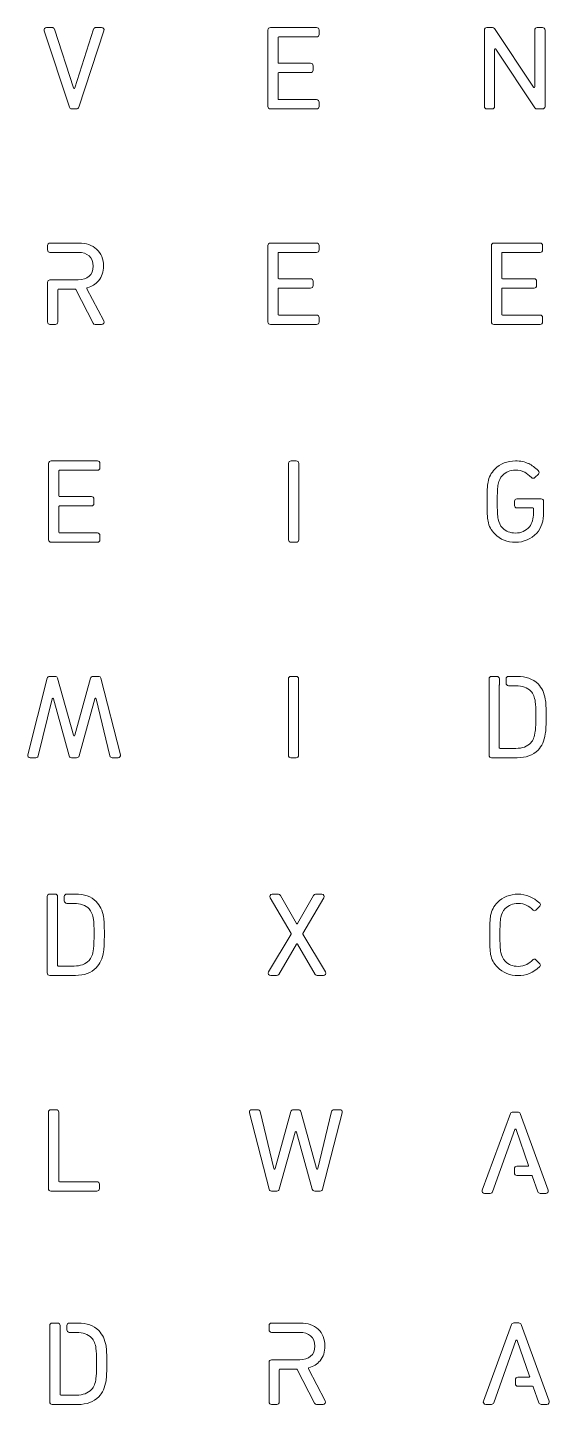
# Model space of a CAD drawing. Header units: millimetres. Extents: x -160 to 740, y -160 to 740.
# Drawn here: x 267 to 345.6, y 77.8 to 285.1 of the extents above; entities that cross this region are included whole.
import ezdxf

# ---------------------------------------------------------------- set-up
doc = ezdxf.new("R2010")
doc.units = ezdxf.units.MM
doc.header["$MEASUREMENT"] = 0
doc.layers.add('Layer 1', color=7, linetype='Continuous', lineweight=0)

msp = doc.modelspace()

# ---------------------------------------------------------------- linework, layer by layer
at = {"layer": 'Layer 1', "color": 250, "lineweight": 9, "true_color": 0x231f20}
for points, knots in [([(274.37, 272.89), (274.37, 272.89), (273.67, 272.89), (273.67, 272.89), (273.51, 272.89), (273.37, 272.99), (273.32, 273.14), (273.32, 273.14), (269.53, 284.66), (269.53, 284.66), (269.49, 284.78), (269.51, 284.9), (269.58, 285), (269.65, 285.09), (269.76, 285.15), (269.88, 285.15), (269.88, 285.15), (270.73, 285.15), (270.73, 285.15), (270.89, 285.15), (271.03, 285.05), (271.08, 284.89), (271.08, 284.89), (273.92, 276.05), (273.92, 276.05), (273.94, 275.99), (274, 275.98), (274.02, 275.98), (274.04, 275.98), (274.1, 275.99), (274.12, 276.05), (274.12, 276.05), (276.96, 284.89), (276.96, 284.89), (277.01, 285.05), (277.15, 285.15), (277.31, 285.15), (277.31, 285.15), (278.16, 285.15), (278.16, 285.15), (278.28, 285.15), (278.39, 285.09), (278.46, 285), (278.53, 284.9), (278.55, 284.78), (278.51, 284.66), (278.51, 284.66), (278.51, 284.66), (278.51, 284.66), (278.51, 284.66), (274.72, 273.14), (274.72, 273.14), (274.67, 272.99), (274.53, 272.89), (274.37, 272.89)], [0, 0, 0, 0, 1, 1, 1, 2, 2, 2, 3, 3, 3, 4, 4, 4, 5, 5, 5, 6, 6, 6, 7, 7, 7, 8, 8, 8, 9, 9, 9, 10, 10, 10, 11, 11, 11, 12, 12, 12, 13, 13, 13, 14, 14, 14, 15, 15, 15, 16, 16, 16, 17, 17, 17, 18, 18, 18, 18]), ([(278.38, 284.71), (278.38, 284.71), (278.39, 284.71), (278.39, 284.71), (278.39, 284.71), (278.38, 284.71), (278.38, 284.71)], [0, 0, 0, 0, 1, 1, 1, 2, 2, 2, 2]), ([(310.54, 272.89), (310.54, 272.89), (303.57, 272.89), (303.57, 272.89), (303.36, 272.89), (303.2, 273.05), (303.2, 273.25), (303.2, 273.25), (303.2, 284.78), (303.2, 284.78), (303.2, 284.98), (303.36, 285.15), (303.57, 285.15), (303.57, 285.15), (310.54, 285.15), (310.54, 285.15), (310.75, 285.15), (310.91, 284.98), (310.91, 284.78), (310.91, 284.78), (310.91, 284.11), (310.91, 284.11), (310.91, 283.91), (310.75, 283.74), (310.54, 283.74), (310.54, 283.74), (304.85, 283.74), (304.85, 283.74), (304.79, 283.74), (304.74, 283.69), (304.74, 283.63), (304.74, 283.63), (304.74, 279.88), (304.74, 279.88), (304.74, 279.82), (304.79, 279.77), (304.85, 279.77), (304.85, 279.77), (309.63, 279.77), (309.63, 279.77), (309.84, 279.77), (310, 279.61), (310, 279.4), (310, 279.4), (310, 278.73), (310, 278.73), (310, 278.53), (309.84, 278.36), (309.63, 278.36), (309.63, 278.36), (304.85, 278.36), (304.85, 278.36), (304.79, 278.36), (304.74, 278.32), (304.74, 278.26), (304.74, 278.26), (304.74, 274.4), (304.74, 274.4), (304.74, 274.34), (304.79, 274.3), (304.85, 274.3), (304.85, 274.3), (310.54, 274.3), (310.54, 274.3), (310.75, 274.3), (310.91, 274.13), (310.91, 273.93), (310.91, 273.93), (310.91, 273.25), (310.91, 273.25), (310.91, 273.05), (310.75, 272.89), (310.54, 272.89)], [0, 0, 0, 0, 1, 1, 1, 2, 2, 2, 3, 3, 3, 4, 4, 4, 5, 5, 5, 6, 6, 6, 7, 7, 7, 8, 8, 8, 9, 9, 9, 10, 10, 10, 11, 11, 11, 12, 12, 12, 13, 13, 13, 14, 14, 14, 15, 15, 15, 16, 16, 16, 17, 17, 17, 18, 18, 18, 19, 19, 19, 20, 20, 20, 21, 21, 21, 22, 22, 22, 23, 23, 23, 24, 24, 24, 24]), ([(344.56, 272.89), (344.56, 272.89), (343.71, 272.89), (343.71, 272.89), (343.58, 272.89), (343.47, 272.95), (343.4, 273.05), (343.4, 273.05), (337.54, 281.91), (337.54, 281.91), (337.5, 281.97), (337.44, 281.96), (337.42, 281.95), (337.4, 281.95), (337.34, 281.93), (337.34, 281.85), (337.34, 281.85), (337.34, 273.25), (337.34, 273.25), (337.34, 273.05), (337.18, 272.89), (336.97, 272.89), (336.97, 272.89), (336.17, 272.89), (336.17, 272.89), (335.96, 272.89), (335.8, 273.05), (335.8, 273.25), (335.8, 273.25), (335.8, 284.78), (335.8, 284.78), (335.8, 284.98), (335.96, 285.15), (336.17, 285.15), (336.17, 285.15), (337.02, 285.15), (337.02, 285.15), (337.14, 285.15), (337.26, 285.09), (337.32, 284.98), (337.32, 284.98), (343.19, 276.16), (343.19, 276.16), (343.23, 276.1), (343.29, 276.11), (343.31, 276.11), (343.33, 276.12), (343.38, 276.14), (343.38, 276.21), (343.38, 276.21), (343.38, 284.78), (343.38, 284.78), (343.38, 284.98), (343.55, 285.15), (343.75, 285.15), (343.75, 285.15), (344.56, 285.15), (344.56, 285.15), (344.76, 285.15), (344.93, 284.98), (344.93, 284.78), (344.93, 284.78), (344.93, 273.25), (344.93, 273.25), (344.93, 273.05), (344.76, 272.89), (344.56, 272.89)], [0, 0, 0, 0, 1, 1, 1, 2, 2, 2, 3, 3, 3, 4, 4, 4, 5, 5, 5, 6, 6, 6, 7, 7, 7, 8, 8, 8, 9, 9, 9, 10, 10, 10, 11, 11, 11, 12, 12, 12, 13, 13, 13, 14, 14, 14, 15, 15, 15, 16, 16, 16, 17, 17, 17, 18, 18, 18, 19, 19, 19, 20, 20, 20, 21, 21, 21, 22, 22, 22, 22]), ([(278.16, 240.44), (278.16, 240.44), (277.19, 240.44), (277.19, 240.44), (277.06, 240.44), (276.93, 240.52), (276.87, 240.64), (276.87, 240.64), (274.27, 245.71), (274.27, 245.71), (274.25, 245.75), (274.21, 245.77), (274.18, 245.77), (274.18, 245.77), (271.67, 245.77), (271.67, 245.77), (271.62, 245.77), (271.57, 245.72), (271.57, 245.67), (271.57, 245.67), (271.57, 240.81), (271.57, 240.81), (271.57, 240.61), (271.4, 240.44), (271.2, 240.44), (271.2, 240.44), (270.39, 240.44), (270.39, 240.44), (270.19, 240.44), (270.02, 240.61), (270.02, 240.81), (270.02, 240.81), (270.02, 246.79), (270.02, 246.79), (270.02, 247), (270.19, 247.16), (270.39, 247.16), (270.39, 247.16), (274.64, 247.16), (274.64, 247.16), (275.33, 247.16), (275.89, 247.34), (276.3, 247.7), (276.7, 248.04), (276.9, 248.56), (276.9, 249.22), (276.9, 249.9), (276.7, 250.4), (276.29, 250.76), (275.88, 251.12), (275.32, 251.3), (274.64, 251.3), (274.64, 251.3), (270.39, 251.3), (270.39, 251.3), (270.19, 251.3), (270.02, 251.46), (270.02, 251.67), (270.02, 251.67), (270.02, 252.34), (270.02, 252.34), (270.02, 252.54), (270.19, 252.71), (270.39, 252.71), (270.39, 252.71), (274.76, 252.71), (274.76, 252.71), (275.84, 252.71), (276.74, 252.39), (277.42, 251.77), (278.1, 251.15), (278.45, 250.29), (278.45, 249.24), (278.45, 248.36), (278.2, 247.61), (277.71, 247.03), (277.28, 246.52), (276.71, 246.16), (276.03, 245.96), (276, 245.95), (275.97, 245.93), (275.95, 245.9), (275.95, 245.88), (275.94, 245.85), (275.96, 245.81), (275.96, 245.81), (278.49, 240.98), (278.49, 240.98), (278.55, 240.87), (278.54, 240.73), (278.48, 240.62), (278.41, 240.51), (278.29, 240.44), (278.16, 240.44)], [0, 0, 0, 0, 1, 1, 1, 2, 2, 2, 3, 3, 3, 4, 4, 4, 5, 5, 5, 6, 6, 6, 7, 7, 7, 8, 8, 8, 9, 9, 9, 10, 10, 10, 11, 11, 11, 12, 12, 12, 13, 13, 13, 14, 14, 14, 15, 15, 15, 16, 16, 16, 17, 17, 17, 18, 18, 18, 19, 19, 19, 20, 20, 20, 21, 21, 21, 22, 22, 22, 23, 23, 23, 24, 24, 24, 25, 25, 25, 26, 26, 26, 27, 27, 27, 28, 28, 28, 29, 29, 29, 30, 30, 30, 31, 31, 31, 31]), ([(310.54, 240.44), (310.54, 240.44), (303.57, 240.44), (303.57, 240.44), (303.36, 240.44), (303.2, 240.61), (303.2, 240.81), (303.2, 240.81), (303.2, 252.34), (303.2, 252.34), (303.2, 252.54), (303.36, 252.71), (303.57, 252.71), (303.57, 252.71), (310.54, 252.71), (310.54, 252.71), (310.75, 252.71), (310.91, 252.54), (310.91, 252.34), (310.91, 252.34), (310.91, 251.67), (310.91, 251.67), (310.91, 251.46), (310.75, 251.3), (310.54, 251.3), (310.54, 251.3), (304.85, 251.3), (304.85, 251.3), (304.79, 251.3), (304.74, 251.25), (304.74, 251.19), (304.74, 251.19), (304.74, 247.44), (304.74, 247.44), (304.74, 247.38), (304.79, 247.33), (304.85, 247.33), (304.85, 247.33), (309.63, 247.33), (309.63, 247.33), (309.84, 247.33), (310, 247.17), (310, 246.96), (310, 246.96), (310, 246.29), (310, 246.29), (310, 246.09), (309.84, 245.92), (309.63, 245.92), (309.63, 245.92), (304.85, 245.92), (304.85, 245.92), (304.79, 245.92), (304.74, 245.87), (304.74, 245.82), (304.74, 245.82), (304.74, 241.96), (304.74, 241.96), (304.74, 241.9), (304.79, 241.85), (304.85, 241.85), (304.85, 241.85), (310.54, 241.85), (310.54, 241.85), (310.75, 241.85), (310.91, 241.69), (310.91, 241.48), (310.91, 241.48), (310.91, 240.81), (310.91, 240.81), (310.91, 240.61), (310.75, 240.44), (310.54, 240.44)], [0, 0, 0, 0, 1, 1, 1, 2, 2, 2, 3, 3, 3, 4, 4, 4, 5, 5, 5, 6, 6, 6, 7, 7, 7, 8, 8, 8, 9, 9, 9, 10, 10, 10, 11, 11, 11, 12, 12, 12, 13, 13, 13, 14, 14, 14, 15, 15, 15, 16, 16, 16, 17, 17, 17, 18, 18, 18, 19, 19, 19, 20, 20, 20, 21, 21, 21, 22, 22, 22, 23, 23, 23, 24, 24, 24, 24]), ([(344.21, 240.44), (344.21, 240.44), (337.23, 240.44), (337.23, 240.44), (337.03, 240.44), (336.86, 240.61), (336.86, 240.81), (336.86, 240.81), (336.86, 252.34), (336.86, 252.34), (336.86, 252.54), (337.03, 252.71), (337.23, 252.71), (337.23, 252.71), (344.21, 252.71), (344.21, 252.71), (344.41, 252.71), (344.57, 252.54), (344.57, 252.34), (344.57, 252.34), (344.57, 251.67), (344.57, 251.67), (344.57, 251.46), (344.41, 251.3), (344.21, 251.3), (344.21, 251.3), (338.51, 251.3), (338.51, 251.3), (338.45, 251.3), (338.41, 251.25), (338.41, 251.19), (338.41, 251.19), (338.41, 247.44), (338.41, 247.44), (338.41, 247.38), (338.45, 247.33), (338.51, 247.33), (338.51, 247.33), (343.3, 247.33), (343.3, 247.33), (343.5, 247.33), (343.66, 247.17), (343.66, 246.96), (343.66, 246.96), (343.66, 246.29), (343.66, 246.29), (343.66, 246.09), (343.5, 245.92), (343.3, 245.92), (343.3, 245.92), (338.51, 245.92), (338.51, 245.92), (338.45, 245.92), (338.41, 245.87), (338.41, 245.82), (338.41, 245.82), (338.41, 241.96), (338.41, 241.96), (338.41, 241.9), (338.45, 241.85), (338.51, 241.85), (338.51, 241.85), (344.21, 241.85), (344.21, 241.85), (344.41, 241.85), (344.57, 241.69), (344.57, 241.48), (344.57, 241.48), (344.57, 240.81), (344.57, 240.81), (344.57, 240.61), (344.41, 240.44), (344.21, 240.44)], [0, 0, 0, 0, 1, 1, 1, 2, 2, 2, 3, 3, 3, 4, 4, 4, 5, 5, 5, 6, 6, 6, 7, 7, 7, 8, 8, 8, 9, 9, 9, 10, 10, 10, 11, 11, 11, 12, 12, 12, 13, 13, 13, 14, 14, 14, 15, 15, 15, 16, 16, 16, 17, 17, 17, 18, 18, 18, 19, 19, 19, 20, 20, 20, 21, 21, 21, 22, 22, 22, 23, 23, 23, 24, 24, 24, 24]), ([(277.54, 207.65), (277.54, 207.65), (270.56, 207.65), (270.56, 207.65), (270.36, 207.65), (270.19, 207.81), (270.19, 208.02), (270.19, 208.02), (270.19, 219.54), (270.19, 219.54), (270.19, 219.75), (270.36, 219.91), (270.56, 219.91), (270.56, 219.91), (277.54, 219.91), (277.54, 219.91), (277.74, 219.91), (277.91, 219.75), (277.91, 219.54), (277.91, 219.54), (277.91, 218.87), (277.91, 218.87), (277.91, 218.67), (277.74, 218.5), (277.54, 218.5), (277.54, 218.5), (271.84, 218.5), (271.84, 218.5), (271.79, 218.5), (271.74, 218.46), (271.74, 218.4), (271.74, 218.4), (271.74, 214.64), (271.74, 214.64), (271.74, 214.58), (271.79, 214.54), (271.84, 214.54), (271.84, 214.54), (276.63, 214.54), (276.63, 214.54), (276.83, 214.54), (277, 214.37), (277, 214.17), (277, 214.17), (277, 213.5), (277, 213.5), (277, 213.29), (276.83, 213.13), (276.63, 213.13), (276.63, 213.13), (271.84, 213.13), (271.84, 213.13), (271.79, 213.13), (271.74, 213.08), (271.74, 213.02), (271.74, 213.02), (271.74, 209.16), (271.74, 209.16), (271.74, 209.11), (271.79, 209.06), (271.84, 209.06), (271.84, 209.06), (277.54, 209.06), (277.54, 209.06), (277.74, 209.06), (277.91, 208.89), (277.91, 208.69), (277.91, 208.69), (277.91, 208.02), (277.91, 208.02), (277.91, 207.81), (277.74, 207.65), (277.54, 207.65)], [0, 0, 0, 0, 1, 1, 1, 2, 2, 2, 3, 3, 3, 4, 4, 4, 5, 5, 5, 6, 6, 6, 7, 7, 7, 8, 8, 8, 9, 9, 9, 10, 10, 10, 11, 11, 11, 12, 12, 12, 13, 13, 13, 14, 14, 14, 15, 15, 15, 16, 16, 16, 17, 17, 17, 18, 18, 18, 19, 19, 19, 20, 20, 20, 21, 21, 21, 22, 22, 22, 23, 23, 23, 24, 24, 24, 24]), ([(307.48, 207.65), (307.48, 207.65), (306.68, 207.65), (306.68, 207.65), (306.47, 207.65), (306.31, 207.81), (306.31, 208.02), (306.31, 208.02), (306.31, 219.54), (306.31, 219.54), (306.31, 219.75), (306.47, 219.91), (306.68, 219.91), (306.68, 219.91), (307.48, 219.91), (307.48, 219.91), (307.69, 219.91), (307.85, 219.75), (307.85, 219.54), (307.85, 219.54), (307.85, 208.02), (307.85, 208.02), (307.85, 207.81), (307.69, 207.65), (307.48, 207.65)], [0, 0, 0, 0, 1, 1, 1, 2, 2, 2, 3, 3, 3, 4, 4, 4, 5, 5, 5, 6, 6, 6, 7, 7, 7, 8, 8, 8, 8]), ([(340.46, 207.65), (339.24, 207.65), (338.19, 208.07), (337.35, 208.91), (336.83, 209.44), (336.49, 210.09), (336.34, 210.84), (336.25, 211.35), (336.2, 212.31), (336.2, 213.78), (336.2, 215.23), (336.25, 216.22), (336.34, 216.72), (336.49, 217.47), (336.83, 218.12), (337.35, 218.65), (338.19, 219.49), (339.24, 219.91), (340.46, 219.91), (341.22, 219.91), (341.9, 219.77), (342.48, 219.49), (342.92, 219.27), (343.41, 218.92), (343.91, 218.44), (343.98, 218.37), (344.02, 218.28), (344.03, 218.18), (344.03, 218.08), (343.99, 217.98), (343.92, 217.91), (343.92, 217.91), (343.4, 217.4), (343.4, 217.4), (343.27, 217.26), (343.03, 217.26), (342.89, 217.4), (342.51, 217.76), (342.17, 218.03), (341.89, 218.19), (341.48, 218.41), (341, 218.52), (340.46, 218.52), (339.7, 218.52), (339.04, 218.25), (338.52, 217.72), (338.19, 217.37), (337.96, 216.93), (337.86, 216.41), (337.77, 215.94), (337.73, 215.06), (337.73, 213.78), (337.73, 212.5), (337.77, 211.61), (337.86, 211.14), (337.96, 210.61), (338.19, 210.17), (338.52, 209.83), (339.03, 209.31), (339.69, 209.04), (340.46, 209.04), (341.35, 209.04), (342.04, 209.36), (342.58, 210), (342.99, 210.5), (343.2, 211.19), (343.2, 212.07), (343.2, 212.07), (343.2, 212.72), (343.2, 212.72), (343.2, 212.77), (343.15, 212.82), (343.1, 212.82), (343.1, 212.82), (340.7, 212.82), (340.7, 212.82), (340.49, 212.82), (340.33, 212.98), (340.33, 213.19), (340.33, 213.19), (340.33, 213.83), (340.33, 213.83), (340.33, 214.03), (340.49, 214.19), (340.7, 214.19), (340.7, 214.19), (344.36, 214.19), (344.36, 214.19), (344.56, 214.19), (344.72, 214.03), (344.72, 213.83), (344.72, 213.83), (344.72, 212.19), (344.72, 212.19), (344.72, 210.86), (344.37, 209.8), (343.68, 209.05), (342.81, 208.12), (341.73, 207.65), (340.46, 207.65)], [0, 0, 0, 0, 1, 1, 1, 2, 2, 2, 3, 3, 3, 4, 4, 4, 5, 5, 5, 6, 6, 6, 7, 7, 7, 8, 8, 8, 9, 9, 9, 10, 10, 10, 11, 11, 11, 12, 12, 12, 13, 13, 13, 14, 14, 14, 15, 15, 15, 16, 16, 16, 17, 17, 17, 18, 18, 18, 19, 19, 19, 20, 20, 20, 21, 21, 21, 22, 22, 22, 23, 23, 23, 24, 24, 24, 25, 25, 25, 26, 26, 26, 27, 27, 27, 28, 28, 28, 29, 29, 29, 30, 30, 30, 31, 31, 31, 32, 32, 32, 33, 33, 33, 33]), ([(280.64, 175.21), (280.64, 175.21), (279.77, 175.21), (279.77, 175.21), (279.6, 175.21), (279.45, 175.32), (279.41, 175.49), (279.41, 175.49), (277.33, 184.09), (277.33, 184.09), (277.31, 184.16), (277.25, 184.18), (277.23, 184.17), (277.21, 184.17), (277.14, 184.16), (277.13, 184.09), (277.13, 184.09), (274.77, 175.48), (274.77, 175.48), (274.73, 175.32), (274.58, 175.21), (274.41, 175.21), (274.41, 175.21), (273.63, 175.21), (273.63, 175.21), (273.46, 175.21), (273.32, 175.32), (273.27, 175.48), (273.27, 175.48), (270.92, 184.09), (270.92, 184.09), (270.9, 184.16), (270.83, 184.17), (270.81, 184.17), (270.8, 184.17), (270.73, 184.16), (270.71, 184.09), (270.71, 184.09), (268.63, 175.49), (268.63, 175.49), (268.59, 175.32), (268.44, 175.21), (268.27, 175.21), (268.27, 175.21), (267.4, 175.21), (267.4, 175.21), (267.29, 175.21), (267.18, 175.26), (267.11, 175.35), (267.04, 175.44), (267.01, 175.56), (267.04, 175.67), (267.04, 175.67), (269.99, 187.19), (269.99, 187.19), (270.03, 187.36), (270.18, 187.47), (270.35, 187.47), (270.35, 187.47), (271.18, 187.47), (271.18, 187.47), (271.34, 187.47), (271.49, 187.36), (271.53, 187.2), (271.53, 187.2), (273.92, 178.59), (273.92, 178.59), (273.94, 178.52), (274, 178.52), (274.02, 178.52), (274.04, 178.52), (274.1, 178.52), (274.12, 178.59), (274.12, 178.59), (276.51, 187.2), (276.51, 187.2), (276.55, 187.36), (276.7, 187.47), (276.86, 187.47), (276.86, 187.47), (277.7, 187.47), (277.7, 187.47), (277.87, 187.47), (278.01, 187.36), (278.05, 187.19), (278.05, 187.19), (281, 175.67), (281, 175.67), (281.03, 175.56), (281.01, 175.44), (280.93, 175.35), (280.86, 175.26), (280.76, 175.21), (280.64, 175.21)], [0, 0, 0, 0, 1, 1, 1, 2, 2, 2, 3, 3, 3, 4, 4, 4, 5, 5, 5, 6, 6, 6, 7, 7, 7, 8, 8, 8, 9, 9, 9, 10, 10, 10, 11, 11, 11, 12, 12, 12, 13, 13, 13, 14, 14, 14, 15, 15, 15, 16, 16, 16, 17, 17, 17, 18, 18, 18, 19, 19, 19, 20, 20, 20, 21, 21, 21, 22, 22, 22, 23, 23, 23, 24, 24, 24, 25, 25, 25, 26, 26, 26, 27, 27, 27, 28, 28, 28, 29, 29, 29, 30, 30, 30, 31, 31, 31, 31]), ([(307.46, 175.21), (307.46, 175.21), (306.66, 175.21), (306.66, 175.21), (306.45, 175.21), (306.29, 175.37), (306.29, 175.58), (306.29, 175.58), (306.29, 187.1), (306.29, 187.1), (306.29, 187.31), (306.45, 187.47), (306.66, 187.47), (306.66, 187.47), (307.46, 187.47), (307.46, 187.47), (307.67, 187.47), (307.83, 187.31), (307.83, 187.1), (307.83, 187.1), (307.83, 175.58), (307.83, 175.58), (307.83, 175.37), (307.67, 175.21), (307.46, 175.21)], [0, 0, 0, 0, 1, 1, 1, 2, 2, 2, 3, 3, 3, 4, 4, 4, 5, 5, 5, 6, 6, 6, 7, 7, 7, 8, 8, 8, 8]), ([(340.74, 175.21), (340.74, 175.21), (336.87, 175.21), (336.87, 175.21), (336.66, 175.21), (336.5, 175.37), (336.5, 175.58), (336.5, 175.58), (336.5, 187.1), (336.5, 187.1), (336.5, 187.31), (336.66, 187.47), (336.87, 187.47), (336.87, 187.47), (337.68, 187.47), (337.68, 187.47), (337.89, 187.47), (338.05, 187.31), (338.05, 187.1), (338.05, 187.1), (338.05, 186.19), (338.05, 186.19), (338.05, 186.18), (338.05, 186.16), (338.04, 186.15), (338.04, 186.15), (338.04, 176.72), (338.04, 176.72), (338.04, 176.66), (338.09, 176.62), (338.15, 176.62), (338.15, 176.62), (340.52, 176.62), (340.52, 176.62), (341.49, 176.62), (342.25, 176.9), (342.79, 177.45), (343.13, 177.8), (343.35, 178.39), (343.46, 179.2), (343.52, 179.64), (343.54, 180.41), (343.54, 181.47), (343.54, 182.5), (343.52, 183.22), (343.46, 183.61), (343.36, 184.32), (343.14, 184.86), (342.79, 185.22), (342.25, 185.78), (341.49, 186.06), (340.52, 186.06), (340.52, 186.06), (339.44, 186.06), (339.44, 186.06), (339.23, 186.06), (339.07, 186.23), (339.07, 186.43), (339.07, 186.43), (339.07, 187.1), (339.07, 187.1), (339.07, 187.31), (339.23, 187.47), (339.44, 187.47), (339.44, 187.47), (340.74, 187.47), (340.74, 187.47), (342.05, 187.47), (343.11, 187.08), (343.87, 186.32), (344.44, 185.75), (344.81, 184.98), (344.97, 184.02), (344.97, 184.02), (344.97, 184.02), (344.97, 184.02), (345.05, 183.53), (345.09, 182.68), (345.09, 181.47), (345.09, 180.22), (345.05, 179.31), (344.97, 178.79), (344.81, 177.74), (344.44, 176.93), (343.87, 176.36), (343.11, 175.59), (342.05, 175.21), (340.74, 175.21)], [0, 0, 0, 0, 1, 1, 1, 2, 2, 2, 3, 3, 3, 4, 4, 4, 5, 5, 5, 6, 6, 6, 7, 7, 7, 8, 8, 8, 9, 9, 9, 10, 10, 10, 11, 11, 11, 12, 12, 12, 13, 13, 13, 14, 14, 14, 15, 15, 15, 16, 16, 16, 17, 17, 17, 18, 18, 18, 19, 19, 19, 20, 20, 20, 21, 21, 21, 22, 22, 22, 23, 23, 23, 24, 24, 24, 25, 25, 25, 26, 26, 26, 27, 27, 27, 28, 28, 28, 29, 29, 29, 29]), ([(274.23, 142.44), (274.23, 142.44), (270.35, 142.44), (270.35, 142.44), (270.15, 142.44), (269.98, 142.6), (269.98, 142.81), (269.98, 142.81), (269.98, 154.33), (269.98, 154.33), (269.98, 154.54), (270.15, 154.7), (270.35, 154.7), (270.35, 154.7), (271.17, 154.7), (271.17, 154.7), (271.37, 154.7), (271.54, 154.54), (271.54, 154.33), (271.54, 154.33), (271.54, 153.42), (271.54, 153.42), (271.54, 153.41), (271.54, 153.39), (271.53, 153.38), (271.53, 153.38), (271.53, 143.95), (271.53, 143.95), (271.53, 143.9), (271.58, 143.85), (271.64, 143.85), (271.64, 143.85), (274.01, 143.85), (274.01, 143.85), (274.98, 143.85), (275.74, 144.13), (276.27, 144.68), (276.61, 145.03), (276.84, 145.62), (276.95, 146.43), (277, 146.87), (277.03, 147.64), (277.03, 148.71), (277.03, 149.73), (277, 150.45), (276.95, 150.84), (276.85, 151.55), (276.62, 152.1), (276.28, 152.46), (275.74, 153.01), (274.98, 153.29), (274.01, 153.29), (274.01, 153.29), (272.92, 153.29), (272.92, 153.29), (272.72, 153.29), (272.55, 153.46), (272.55, 153.66), (272.55, 153.66), (272.55, 154.33), (272.55, 154.33), (272.55, 154.54), (272.72, 154.7), (272.92, 154.7), (272.92, 154.7), (274.23, 154.7), (274.23, 154.7), (275.54, 154.7), (276.59, 154.32), (277.36, 153.55), (277.92, 152.98), (278.29, 152.21), (278.46, 151.26), (278.46, 151.26), (278.46, 151.26), (278.46, 151.26), (278.54, 150.77), (278.58, 149.91), (278.58, 148.71), (278.58, 147.45), (278.54, 146.54), (278.46, 146.02), (278.29, 144.98), (277.92, 144.16), (277.36, 143.59), (276.59, 142.83), (275.54, 142.44), (274.23, 142.44)], [0, 0, 0, 0, 1, 1, 1, 2, 2, 2, 3, 3, 3, 4, 4, 4, 5, 5, 5, 6, 6, 6, 7, 7, 7, 8, 8, 8, 9, 9, 9, 10, 10, 10, 11, 11, 11, 12, 12, 12, 13, 13, 13, 14, 14, 14, 15, 15, 15, 16, 16, 16, 17, 17, 17, 18, 18, 18, 19, 19, 19, 20, 20, 20, 21, 21, 21, 22, 22, 22, 23, 23, 23, 24, 24, 24, 25, 25, 25, 26, 26, 26, 27, 27, 27, 28, 28, 28, 29, 29, 29, 29]), ([(311.56, 142.41), (311.56, 142.41), (310.63, 142.41), (310.63, 142.41), (310.5, 142.41), (310.38, 142.48), (310.31, 142.6), (310.31, 142.6), (307.67, 147.16), (307.67, 147.16), (307.64, 147.21), (307.6, 147.22), (307.58, 147.22), (307.58, 147.22), (307.58, 147.22), (307.58, 147.22), (307.56, 147.22), (307.52, 147.21), (307.49, 147.16), (307.49, 147.16), (304.83, 142.6), (304.83, 142.6), (304.77, 142.48), (304.64, 142.41), (304.51, 142.41), (304.51, 142.41), (303.62, 142.41), (303.62, 142.41), (303.48, 142.41), (303.36, 142.48), (303.3, 142.6), (303.23, 142.72), (303.23, 142.85), (303.3, 142.97), (303.3, 142.97), (306.69, 148.64), (306.69, 148.64), (306.71, 148.68), (306.71, 148.72), (306.69, 148.75), (306.69, 148.75), (303.53, 154.12), (303.53, 154.12), (303.46, 154.23), (303.46, 154.37), (303.53, 154.49), (303.6, 154.61), (303.72, 154.68), (303.85, 154.68), (303.85, 154.68), (304.78, 154.68), (304.78, 154.68), (304.91, 154.68), (305.04, 154.6), (305.1, 154.49), (305.1, 154.49), (307.49, 150.24), (307.49, 150.24), (307.52, 150.19), (307.56, 150.19), (307.58, 150.19), (307.6, 150.19), (307.65, 150.19), (307.67, 150.24), (307.67, 150.24), (310.06, 154.49), (310.06, 154.49), (310.13, 154.6), (310.25, 154.68), (310.38, 154.68), (310.38, 154.68), (311.31, 154.68), (311.31, 154.68), (311.45, 154.68), (311.57, 154.61), (311.63, 154.49), (311.7, 154.37), (311.7, 154.23), (311.63, 154.12), (311.63, 154.12), (308.46, 148.75), (308.46, 148.75), (308.44, 148.72), (308.44, 148.68), (308.46, 148.64), (308.46, 148.64), (311.88, 142.97), (311.88, 142.97), (311.95, 142.86), (311.95, 142.72), (311.88, 142.6), (311.82, 142.48), (311.69, 142.41), (311.56, 142.41)], [0, 0, 0, 0, 1, 1, 1, 2, 2, 2, 3, 3, 3, 4, 4, 4, 5, 5, 5, 6, 6, 6, 7, 7, 7, 8, 8, 8, 9, 9, 9, 10, 10, 10, 11, 11, 11, 12, 12, 12, 13, 13, 13, 14, 14, 14, 15, 15, 15, 16, 16, 16, 17, 17, 17, 18, 18, 18, 19, 19, 19, 20, 20, 20, 21, 21, 21, 22, 22, 22, 23, 23, 23, 24, 24, 24, 25, 25, 25, 26, 26, 26, 27, 27, 27, 28, 28, 28, 29, 29, 29, 30, 30, 30, 31, 31, 31, 31]), ([(340.86, 142.41), (339.64, 142.41), (338.59, 142.84), (337.75, 143.68), (337.23, 144.2), (336.89, 144.85), (336.74, 145.6), (336.65, 146.11), (336.6, 147.08), (336.6, 148.54), (336.6, 149.99), (336.65, 150.98), (336.74, 151.48), (336.89, 152.24), (337.23, 152.89), (337.75, 153.41), (338.59, 154.25), (339.64, 154.68), (340.86, 154.68), (342.06, 154.68), (343.16, 154.22), (344.14, 153.31), (344.2, 153.26), (344.24, 153.18), (344.24, 153.11), (344.24, 153.02), (344.21, 152.95), (344.15, 152.89), (344.15, 152.89), (343.53, 152.27), (343.53, 152.27), (343.42, 152.16), (343.24, 152.16), (343.13, 152.27), (342.77, 152.6), (342.46, 152.84), (342.19, 152.99), (341.8, 153.18), (341.36, 153.28), (340.86, 153.28), (340.08, 153.28), (339.43, 153.02), (338.92, 152.5), (338.58, 152.15), (338.36, 151.71), (338.26, 151.19), (338.17, 150.71), (338.13, 149.82), (338.13, 148.54), (338.13, 147.27), (338.17, 146.38), (338.26, 145.9), (338.36, 145.38), (338.58, 144.94), (338.92, 144.59), (339.43, 144.07), (340.08, 143.8), (340.86, 143.8), (341.36, 143.8), (341.8, 143.9), (342.19, 144.1), (342.46, 144.25), (342.77, 144.49), (343.13, 144.82), (343.24, 144.93), (343.42, 144.93), (343.53, 144.81), (343.53, 144.81), (344.15, 144.2), (344.15, 144.2), (344.15, 144.2), (344.15, 144.2), (344.15, 144.2), (344.21, 144.14), (344.24, 144.06), (344.24, 143.98), (344.24, 143.9), (344.2, 143.83), (344.14, 143.77), (343.16, 142.87), (342.06, 142.41), (340.86, 142.41)], [0, 0, 0, 0, 1, 1, 1, 2, 2, 2, 3, 3, 3, 4, 4, 4, 5, 5, 5, 6, 6, 6, 7, 7, 7, 8, 8, 8, 9, 9, 9, 10, 10, 10, 11, 11, 11, 12, 12, 12, 13, 13, 13, 14, 14, 14, 15, 15, 15, 16, 16, 16, 17, 17, 17, 18, 18, 18, 19, 19, 19, 20, 20, 20, 21, 21, 21, 22, 22, 22, 23, 23, 23, 24, 24, 24, 25, 25, 25, 26, 26, 26, 27, 27, 27, 27]), ([(277.47, 109.97), (277.47, 109.97), (270.53, 109.97), (270.53, 109.97), (270.33, 109.97), (270.16, 110.14), (270.16, 110.34), (270.16, 110.34), (270.16, 121.86), (270.16, 121.86), (270.16, 122.07), (270.33, 122.23), (270.53, 122.23), (270.53, 122.23), (271.34, 122.23), (271.34, 122.23), (271.54, 122.23), (271.71, 122.07), (271.71, 121.86), (271.71, 121.86), (271.71, 111.49), (271.71, 111.49), (271.71, 111.43), (271.75, 111.38), (271.81, 111.38), (271.81, 111.38), (277.47, 111.38), (277.47, 111.38), (277.67, 111.38), (277.84, 111.21), (277.84, 111.01), (277.84, 111.01), (277.84, 110.34), (277.84, 110.34), (277.84, 110.14), (277.67, 109.97), (277.47, 109.97)], [0, 0, 0, 0, 1, 1, 1, 2, 2, 2, 3, 3, 3, 4, 4, 4, 5, 5, 5, 6, 6, 6, 7, 7, 7, 8, 8, 8, 9, 9, 9, 10, 10, 10, 11, 11, 11, 12, 12, 12, 12]), ([(311.08, 109.97), (311.08, 109.97), (310.25, 109.97), (310.25, 109.97), (310.09, 109.97), (309.94, 110.08), (309.89, 110.24), (309.89, 110.24), (307.51, 118.85), (307.51, 118.85), (307.49, 118.92), (307.43, 118.92), (307.41, 118.92), (307.41, 118.92), (307.41, 118.92), (307.41, 118.92), (307.39, 118.92), (307.33, 118.92), (307.31, 118.85), (307.31, 118.85), (304.92, 110.24), (304.92, 110.24), (304.88, 110.08), (304.73, 109.97), (304.56, 109.97), (304.56, 109.97), (303.73, 109.97), (303.73, 109.97), (303.56, 109.97), (303.42, 110.08), (303.37, 110.25), (303.37, 110.25), (300.43, 121.77), (300.43, 121.77), (300.4, 121.88), (300.42, 122), (300.49, 122.09), (300.56, 122.18), (300.67, 122.23), (300.79, 122.23), (300.79, 122.23), (301.66, 122.23), (301.66, 122.23), (301.83, 122.23), (301.98, 122.12), (302.02, 121.95), (302.02, 121.95), (304.1, 113.35), (304.1, 113.35), (304.12, 113.28), (304.18, 113.27), (304.2, 113.27), (304.22, 113.27), (304.28, 113.28), (304.3, 113.35), (304.3, 113.35), (306.66, 121.96), (306.66, 121.96), (306.7, 122.12), (306.85, 122.23), (307.02, 122.23), (307.02, 122.23), (307.8, 122.23), (307.8, 122.23), (307.97, 122.23), (308.11, 122.12), (308.16, 121.96), (308.16, 121.96), (310.51, 113.35), (310.51, 113.35), (310.53, 113.28), (310.59, 113.27), (310.61, 113.27), (310.63, 113.27), (310.7, 113.28), (310.71, 113.35), (310.71, 113.35), (312.8, 121.95), (312.8, 121.95), (312.84, 122.12), (312.98, 122.23), (313.16, 122.23), (313.16, 122.23), (314.03, 122.23), (314.03, 122.23), (314.14, 122.23), (314.25, 122.18), (314.32, 122.09), (314.39, 122), (314.42, 121.88), (314.39, 121.77), (314.39, 121.77), (311.44, 110.25), (311.44, 110.25), (311.4, 110.08), (311.25, 109.97), (311.08, 109.97)], [0, 0, 0, 0, 1, 1, 1, 2, 2, 2, 3, 3, 3, 4, 4, 4, 5, 5, 5, 6, 6, 6, 7, 7, 7, 8, 8, 8, 9, 9, 9, 10, 10, 10, 11, 11, 11, 12, 12, 12, 13, 13, 13, 14, 14, 14, 15, 15, 15, 16, 16, 16, 17, 17, 17, 18, 18, 18, 19, 19, 19, 20, 20, 20, 21, 21, 21, 22, 22, 22, 23, 23, 23, 24, 24, 24, 25, 25, 25, 26, 26, 26, 27, 27, 27, 28, 28, 28, 29, 29, 29, 30, 30, 30, 31, 31, 31, 32, 32, 32, 32]), ([(345.04, 109.62), (345.04, 109.62), (344.19, 109.62), (344.19, 109.62), (344.03, 109.62), (343.89, 109.72), (343.84, 109.86), (343.84, 109.86), (342.99, 112.26), (342.99, 112.26), (342.98, 112.3), (342.94, 112.33), (342.89, 112.33), (342.89, 112.33), (340.68, 112.33), (340.68, 112.33), (340.58, 112.33), (340.48, 112.37), (340.41, 112.44), (340.35, 112.51), (340.31, 112.6), (340.31, 112.7), (340.31, 112.7), (340.31, 113.34), (340.31, 113.34), (340.31, 113.54), (340.48, 113.71), (340.68, 113.71), (340.68, 113.71), (342.35, 113.71), (342.35, 113.71), (342.39, 113.71), (342.42, 113.72), (342.44, 113.75), (342.46, 113.78), (342.46, 113.81), (342.45, 113.85), (342.45, 113.85), (340.56, 119.23), (340.56, 119.23), (340.54, 119.3), (340.48, 119.3), (340.46, 119.3), (340.46, 119.3), (340.46, 119.3), (340.46, 119.3), (340.44, 119.3), (340.39, 119.3), (340.36, 119.23), (340.36, 119.23), (337.04, 109.86), (337.04, 109.86), (336.99, 109.72), (336.85, 109.62), (336.69, 109.62), (336.69, 109.62), (335.83, 109.62), (335.83, 109.62), (335.71, 109.62), (335.6, 109.68), (335.53, 109.77), (335.46, 109.87), (335.44, 110), (335.48, 110.11), (335.48, 110.11), (339.73, 121.64), (339.73, 121.64), (339.78, 121.78), (339.92, 121.88), (340.07, 121.88), (340.07, 121.88), (340.82, 121.88), (340.82, 121.88), (340.97, 121.88), (341.11, 121.78), (341.17, 121.64), (341.17, 121.64), (345.39, 110.11), (345.39, 110.11), (345.43, 110), (345.42, 109.87), (345.35, 109.77), (345.28, 109.68), (345.17, 109.62), (345.04, 109.62)], [0, 0, 0, 0, 1, 1, 1, 2, 2, 2, 3, 3, 3, 4, 4, 4, 5, 5, 5, 6, 6, 6, 7, 7, 7, 8, 8, 8, 9, 9, 9, 10, 10, 10, 11, 11, 11, 12, 12, 12, 13, 13, 13, 14, 14, 14, 15, 15, 15, 16, 16, 16, 17, 17, 17, 18, 18, 18, 19, 19, 19, 20, 20, 20, 21, 21, 21, 22, 22, 22, 23, 23, 23, 24, 24, 24, 25, 25, 25, 26, 26, 26, 27, 27, 27, 28, 28, 28, 28]), ([(274.61, 77.85), (274.61, 77.85), (270.73, 77.85), (270.73, 77.85), (270.53, 77.85), (270.36, 78.01), (270.36, 78.22), (270.36, 78.22), (270.36, 89.74), (270.36, 89.74), (270.36, 89.95), (270.53, 90.11), (270.73, 90.11), (270.73, 90.11), (271.54, 90.11), (271.54, 90.11), (271.75, 90.11), (271.91, 89.95), (271.91, 89.74), (271.91, 89.74), (271.91, 88.84), (271.91, 88.84), (271.91, 88.82), (271.91, 88.81), (271.91, 88.79), (271.91, 88.79), (271.91, 79.36), (271.91, 79.36), (271.91, 79.31), (271.95, 79.26), (272.01, 79.26), (272.01, 79.26), (274.39, 79.26), (274.39, 79.26), (275.36, 79.26), (276.12, 79.54), (276.65, 80.1), (276.99, 80.44), (277.22, 81.03), (277.32, 81.84), (277.38, 82.28), (277.41, 83.05), (277.41, 84.12), (277.41, 85.14), (277.38, 85.86), (277.32, 86.26), (277.23, 86.97), (277, 87.51), (276.65, 87.87), (276.12, 88.42), (275.36, 88.7), (274.39, 88.7), (274.39, 88.7), (273.3, 88.7), (273.3, 88.7), (273.1, 88.7), (272.93, 88.87), (272.93, 89.07), (272.93, 89.07), (272.93, 89.74), (272.93, 89.74), (272.93, 89.95), (273.1, 90.11), (273.3, 90.11), (273.3, 90.11), (274.61, 90.11), (274.61, 90.11), (275.92, 90.11), (276.97, 89.73), (277.73, 88.96), (278.3, 88.39), (278.67, 87.62), (278.83, 86.67), (278.83, 86.67), (278.83, 86.67), (278.83, 86.67), (278.91, 86.18), (278.95, 85.32), (278.95, 84.12), (278.95, 82.86), (278.91, 81.96), (278.83, 81.43), (278.67, 80.39), (278.3, 79.57), (277.73, 79), (276.97, 78.24), (275.92, 77.85), (274.61, 77.85)], [0, 0, 0, 0, 1, 1, 1, 2, 2, 2, 3, 3, 3, 4, 4, 4, 5, 5, 5, 6, 6, 6, 7, 7, 7, 8, 8, 8, 9, 9, 9, 10, 10, 10, 11, 11, 11, 12, 12, 12, 13, 13, 13, 14, 14, 14, 15, 15, 15, 16, 16, 16, 17, 17, 17, 18, 18, 18, 19, 19, 19, 20, 20, 20, 21, 21, 21, 22, 22, 22, 23, 23, 23, 24, 24, 24, 25, 25, 25, 26, 26, 26, 27, 27, 27, 28, 28, 28, 29, 29, 29, 29]), ([(311.51, 77.85), (311.51, 77.85), (310.54, 77.85), (310.54, 77.85), (310.4, 77.85), (310.28, 77.93), (310.21, 78.05), (310.21, 78.05), (307.62, 83.12), (307.62, 83.12), (307.6, 83.15), (307.56, 83.17), (307.52, 83.17), (307.52, 83.17), (305.02, 83.17), (305.02, 83.17), (304.96, 83.17), (304.92, 83.13), (304.92, 83.07), (304.92, 83.07), (304.92, 78.22), (304.92, 78.22), (304.92, 78.01), (304.75, 77.85), (304.55, 77.85), (304.55, 77.85), (303.74, 77.85), (303.74, 77.85), (303.54, 77.85), (303.37, 78.01), (303.37, 78.22), (303.37, 78.22), (303.37, 84.2), (303.37, 84.2), (303.37, 84.4), (303.54, 84.57), (303.74, 84.57), (303.74, 84.57), (307.99, 84.57), (307.99, 84.57), (308.68, 84.57), (309.24, 84.75), (309.64, 85.1), (310.05, 85.45), (310.25, 85.96), (310.25, 86.63), (310.25, 87.29), (310.04, 87.81), (309.64, 88.16), (309.22, 88.52), (308.67, 88.7), (307.99, 88.7), (307.99, 88.7), (303.74, 88.7), (303.74, 88.7), (303.54, 88.7), (303.37, 88.87), (303.37, 89.07), (303.37, 89.07), (303.37, 89.74), (303.37, 89.74), (303.37, 89.95), (303.54, 90.11), (303.74, 90.11), (303.74, 90.11), (308.11, 90.11), (308.11, 90.11), (309.19, 90.11), (310.08, 89.8), (310.76, 89.18), (311.45, 88.55), (311.79, 87.7), (311.79, 86.64), (311.79, 85.76), (311.54, 85.02), (311.05, 84.44), (310.63, 83.93), (310.06, 83.57), (309.38, 83.37), (309.34, 83.36), (309.32, 83.34), (309.3, 83.31), (309.29, 83.29), (309.29, 83.26), (309.31, 83.22), (309.31, 83.22), (309.31, 83.22), (309.31, 83.22), (309.31, 83.22), (311.83, 78.39), (311.83, 78.39), (311.89, 78.27), (311.89, 78.14), (311.82, 78.03), (311.75, 77.92), (311.64, 77.85), (311.51, 77.85)], [0, 0, 0, 0, 1, 1, 1, 2, 2, 2, 3, 3, 3, 4, 4, 4, 5, 5, 5, 6, 6, 6, 7, 7, 7, 8, 8, 8, 9, 9, 9, 10, 10, 10, 11, 11, 11, 12, 12, 12, 13, 13, 13, 14, 14, 14, 15, 15, 15, 16, 16, 16, 17, 17, 17, 18, 18, 18, 19, 19, 19, 20, 20, 20, 21, 21, 21, 22, 22, 22, 23, 23, 23, 24, 24, 24, 25, 25, 25, 26, 26, 26, 27, 27, 27, 28, 28, 28, 29, 29, 29, 30, 30, 30, 31, 31, 31, 32, 32, 32, 32]), ([(345.2, 77.86), (345.2, 77.86), (344.35, 77.86), (344.35, 77.86), (344.19, 77.86), (344.05, 77.96), (344, 78.11), (344, 78.11), (343.15, 80.51), (343.15, 80.51), (343.14, 80.55), (343.1, 80.58), (343.05, 80.58), (343.05, 80.58), (340.84, 80.58), (340.84, 80.58), (340.74, 80.58), (340.64, 80.62), (340.57, 80.69), (340.5, 80.76), (340.47, 80.85), (340.47, 80.95), (340.47, 80.95), (340.47, 81.59), (340.47, 81.59), (340.47, 81.79), (340.64, 81.95), (340.84, 81.95), (340.84, 81.95), (342.51, 81.95), (342.51, 81.95), (342.55, 81.95), (342.58, 81.97), (342.6, 82), (342.62, 82.03), (342.62, 82.06), (342.61, 82.09), (342.61, 82.09), (340.72, 87.48), (340.72, 87.48), (340.7, 87.54), (340.64, 87.55), (340.62, 87.55), (340.62, 87.55), (340.62, 87.55), (340.62, 87.55), (340.6, 87.55), (340.55, 87.54), (340.52, 87.48), (340.52, 87.48), (337.2, 78.11), (337.2, 78.11), (337.15, 77.96), (337.01, 77.86), (336.85, 77.86), (336.85, 77.86), (335.99, 77.86), (335.99, 77.86), (335.87, 77.86), (335.76, 77.92), (335.69, 78.02), (335.62, 78.12), (335.6, 78.25), (335.64, 78.36), (335.64, 78.36), (339.89, 89.89), (339.89, 89.89), (339.94, 90.03), (340.08, 90.13), (340.23, 90.13), (340.23, 90.13), (340.98, 90.13), (340.98, 90.13), (341.13, 90.13), (341.27, 90.03), (341.33, 89.88), (341.33, 89.88), (345.55, 78.36), (345.55, 78.36), (345.59, 78.25), (345.58, 78.12), (345.51, 78.02), (345.44, 77.92), (345.33, 77.86), (345.2, 77.86)], [0, 0, 0, 0, 1, 1, 1, 2, 2, 2, 3, 3, 3, 4, 4, 4, 5, 5, 5, 6, 6, 6, 7, 7, 7, 8, 8, 8, 9, 9, 9, 10, 10, 10, 11, 11, 11, 12, 12, 12, 13, 13, 13, 14, 14, 14, 15, 15, 15, 16, 16, 16, 17, 17, 17, 18, 18, 18, 19, 19, 19, 20, 20, 20, 21, 21, 21, 22, 22, 22, 23, 23, 23, 24, 24, 24, 25, 25, 25, 26, 26, 26, 27, 27, 27, 28, 28, 28, 28])]:
    msp.add_open_spline(points, degree=3, knots=knots, dxfattribs=at)

doc.saveas('drawing.dxf')
